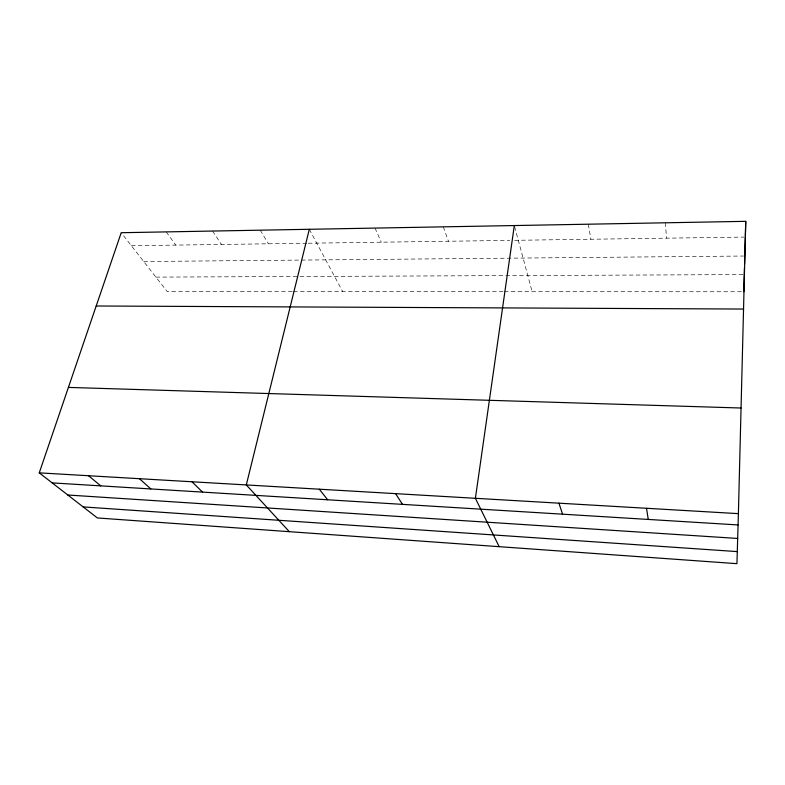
<?xml version="1.0" encoding="UTF-8"?>
<svg xmlns="http://www.w3.org/2000/svg" width="785" height="785" viewBox="0 0 785 785"><rect width="100%" height="100%" fill="white"/><g stroke="black" fill="none" stroke-linecap="round" stroke-linejoin="round"><path stroke-width="0.59" stroke-dasharray="3.92 2.94" d="M131.37 245.734L307.043 243.252M308.26 243.232L509.71 240.387M514.607 240.318L744.101 237.08M143.714 261.523L300.155 260.09M301.371 260.08L743.572 256.028M155.911 277.115L743.061 274.593M292.285 291.667L167.264 291.647L121.204 232.713M293.492 291.667L503.067 291.706M504.274 291.706L742.581 291.755M166.243 231.899L175.781 245.106M212.568 231.055L221.439 244.459M260.237 230.182L268.401 243.792M309.31 229.289L342.711 291.677M374.995 228.092L381.343 242.202M443.28 226.845L448.48 241.25M514.626 226.679L532.142 291.716M588.289 224.206L590.909 239.239M665.366 222.793L666.514 238.179"/><path stroke-width="1.18" d="M738.4 513.645L745.75 221.331L121.204 232.713L39.25 472.855L97.389 517.953L736.938 563.669L738.4 513.645L39.25 472.855M743.797 291.755L744.465 267.626M744.563 264.143L745.318 237.06M745.348 235.853L745.75 221.331M514.322 225.55L475.396 498.308L499.182 546.674M309.31 229.289L246.304 484.934L289.322 531.671M96.192 305.993L743.542 309.045M68.413 387.407L741.05 408.014M52.183 482.893L738.067 524.939M67.804 495.011L737.674 538.451M83.161 506.914L737.292 551.6M88.558 475.73L100.745 485.866M139.445 478.703L150.838 488.937M192.001 481.774L202.53 492.107M319.309 489.202L327.63 499.78M395.601 493.647L402.499 504.362M558.94 503.175L562.56 514.175M646.506 508.287L648.253 519.434"/></g></svg>
